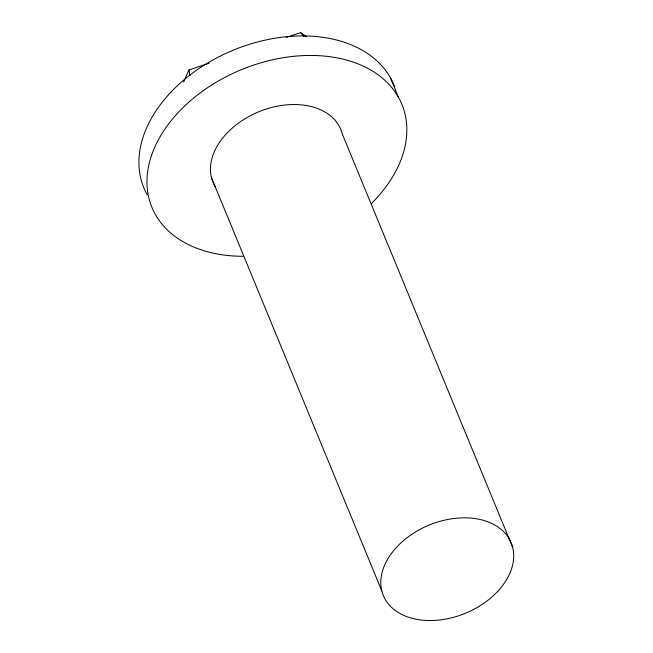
<?xml version="1.0" encoding="UTF-8"?>
<svg xmlns="http://www.w3.org/2000/svg" width="653" height="653" viewBox="0 0 653 653"><rect width="100%" height="100%" fill="white"/><g stroke="black" fill="none" stroke-linecap="round" stroke-linejoin="round"><path stroke-width="0.98" d="M183.591 82.049L188.921 69.961L209.148 63.202M286.218 37.474L300.666 32.65L306.559 36.682M300.666 32.65L303.874 36.609M390.51 77.927L398.559 97.452M512.662 547.336A69.136 47.677 -22.4 0 0 404.395 539.843A69.136 47.677 -22.4 0 0 424.711 620.35A69.136 47.677 -22.4 0 0 512.662 547.336L342.311 134.028A69.136 47.677 -22.4 0 0 258.008 112.096A69.136 47.677 -22.4 0 0 215.678 187.395M211.49 177.706L381.842 591.014M188.921 69.961L189.933 75.658M243.177 256.286A135.187 93.232 -22.4 0 1 158.687 139.244A135.187 93.232 -22.4 0 1 349.592 60.933A135.187 93.232 -22.4 0 1 371.157 203.793M147.203 194.757A135.187 93.232 -22.4 0 1 229.88 51.603A135.187 93.232 -22.4 0 1 394.755 87.159"/></g></svg>
